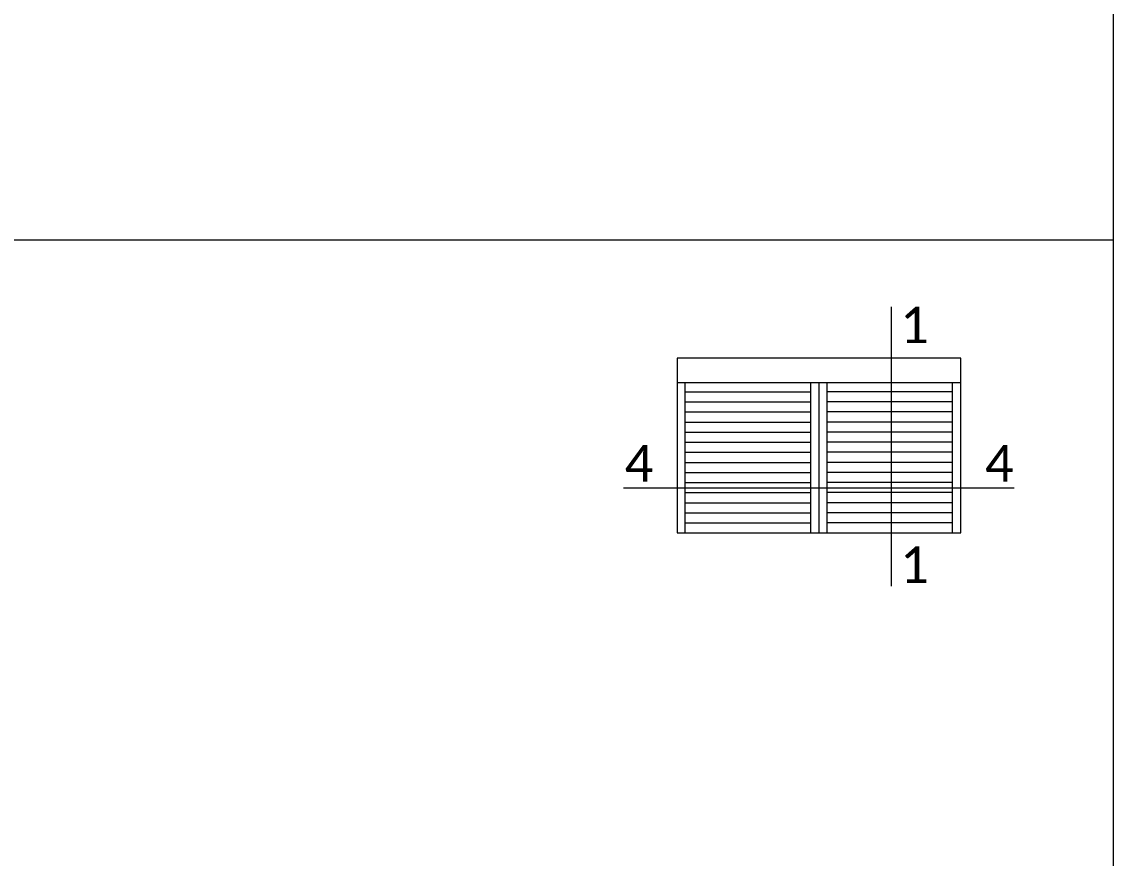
# Model space of a CAD drawing. Header units: millimetres. Extents: x 0 to 7790, y 0 to 17467.
# Drawn here: x 4724.8 to 5145, y 673.5 to 995.6 of the extents above; entities that cross this region are included whole.
import ezdxf

# ---------------------------------------------------------------- set-up
doc = ezdxf.new("R2010")
doc.units = ezdxf.units.MM
doc.layers.add('_MB_ramka_0.15', color=124, linetype='Continuous', lineweight=15)
doc.layers.add('_MB_widokowa_0.15', color=153, linetype='Continuous', lineweight=15)
doc.styles.add('_MB_Calibri_Light_2.5', font='calibril.ttf', dxfattribs={"height": 2.5})

msp = doc.modelspace()

# ---------------------------------------------------------------- linework, layer by layer
at = {"layer": '_MB_ramka_0.15'}
for points in [[(2645, 2645), (5145, 2645), (5145, 45), (2645, 45), (2645, 2645)], [(3645, 911.67), (5145, 911.67)]]:
    msp.add_lwpolyline(points, dxfattribs=at)
at = {"layer": '_MB_widokowa_0.15'}
for points in [[(5059.545, 885.84), (5059.545, 806.215)], [(5086.274, 856.62), (4977.074, 856.62)], [(4980.224, 798.765), (4980.224, 856.62)], [(4980.224, 853.155), (5028.524, 853.155)], [(5028.524, 798.765), (5028.524, 856.62)], [(5031.674, 856.62), (5031.674, 798.765)], [(5034.824, 798.765), (5034.824, 856.62)], [(5083.124, 853.155), (5034.824, 853.155)], [(5083.124, 798.765), (5083.124, 856.62)], [(4980.224, 849.27), (5028.524, 849.27)], [(5083.124, 849.27), (5034.824, 849.27)], [(4980.224, 845.385), (5028.524, 845.385)], [(5083.124, 845.385), (5034.824, 845.385)], [(4980.224, 841.5), (5028.524, 841.5)], [(5083.124, 841.5), (5034.824, 841.5)], [(4980.224, 837.615), (5028.524, 837.615)], [(5083.124, 837.615), (5034.824, 837.615)], [(4980.224, 833.73), (5028.524, 833.73)], [(5083.124, 833.73), (5034.824, 833.73)], [(4980.224, 829.845), (5028.524, 829.845)], [(5083.124, 829.845), (5034.824, 829.845)], [(4980.224, 825.96), (5028.524, 825.96)], [(5083.124, 825.96), (5034.824, 825.96)], [(4980.224, 822.075), (5028.524, 822.075)], [(5083.124, 822.075), (5034.824, 822.075)], [(4956.436, 816.085), (5106.914, 816.085)], [(4980.224, 818.19), (5028.524, 818.19)], [(5083.124, 818.19), (5034.824, 818.19)], [(4980.224, 814.305), (5028.524, 814.305)], [(5083.124, 814.305), (5034.824, 814.305)], [(4980.224, 810.42), (5028.524, 810.42)], [(5083.124, 810.42), (5034.824, 810.42)], [(4980.224, 806.535), (5028.524, 806.535)], [(5083.124, 806.535), (5034.824, 806.535)], [(5059.545, 806.215), (5059.545, 778.215)], [(4980.224, 802.65), (5028.524, 802.65)], [(5083.124, 802.65), (5034.824, 802.65)]]:
    msp.add_lwpolyline(points, dxfattribs=at)
msp.add_lwpolyline([(5086.274, 798.765), (5086.274, 866.07), (4977.074, 866.07), (4977.074, 798.765)], close=True, dxfattribs=at)

# ---------------------------------------------------------------- texts
at = {"layer": '_MB_widokowa_0.15', "char_height": 14, "width": 13.66942, "attachment_point": 4, "style": '_MB_Calibri_Light_2.5'}
for s, insert in [('{\\fCalibri Light|b0|i0|c238|p34;1}', (5062.937, 878.888)), ('{\\fCalibri Light|b0|i0|c238|p34;4}', (4956.885, 825.574)), ('{\\fCalibri Light|b0|i0|c238|p34;4}', (5095.629, 825.574)), ('{\\fCalibri Light|b0|i0|c238|p34;1}', (5062.937, 786.535))]:
    msp.add_mtext(s, dxfattribs=dict(at, insert=insert))

doc.saveas('drawing.dxf')
